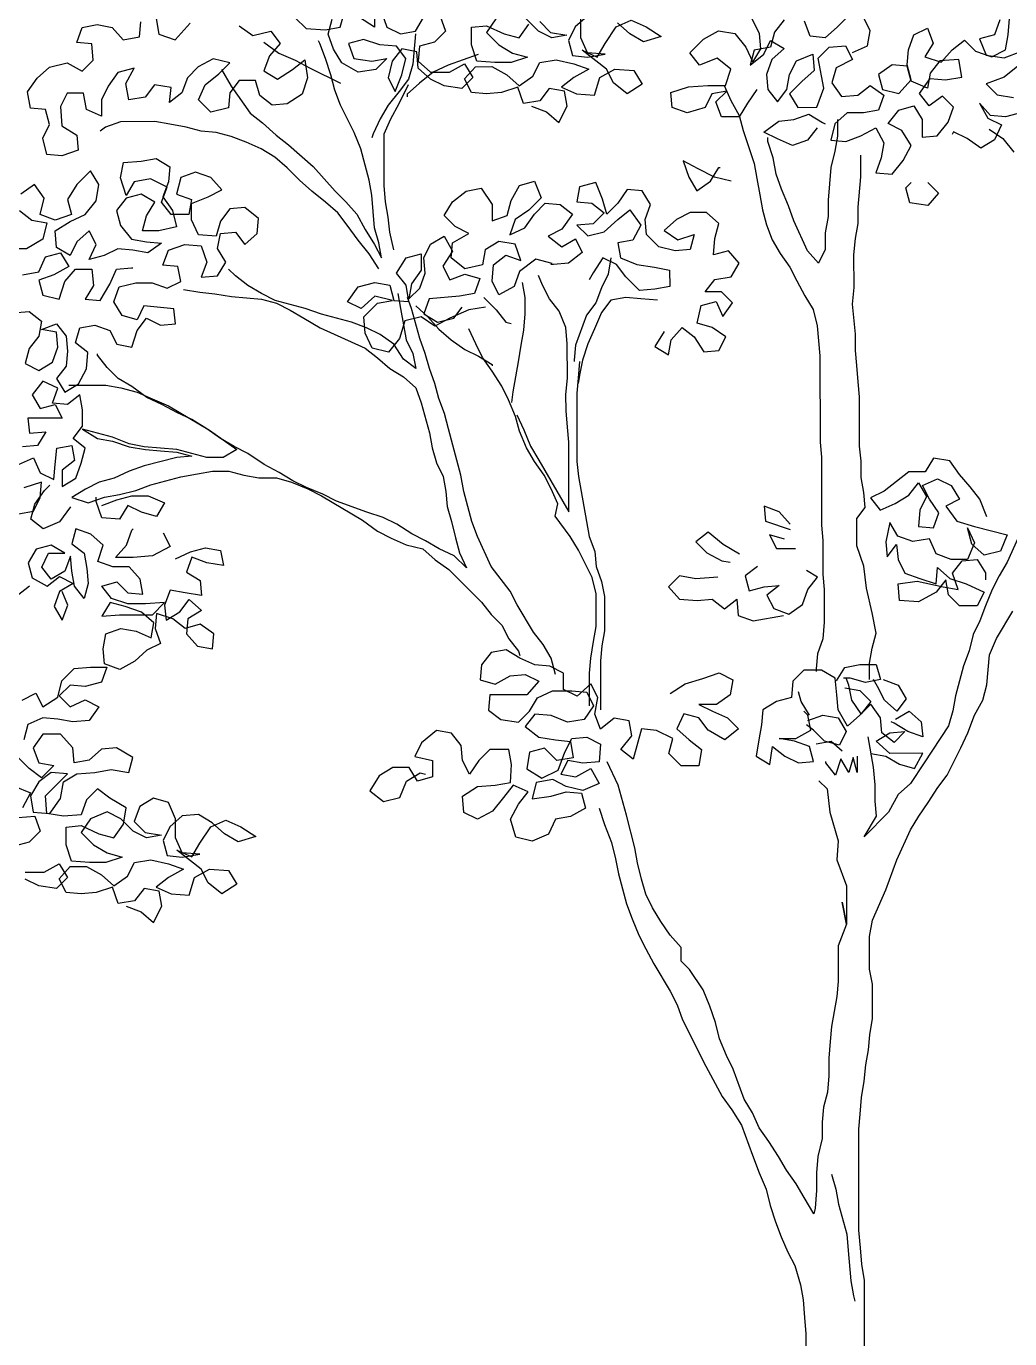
# Model space of a CAD drawing. Header units: millimetres. Extents: x 343.2 to 347.05, y 2584.15 to 2589.28.
# Drawn here: x 344.062 to 345.405, y 2585.96 to 2587.751 of the extents above; entities that cross this region are included whole.
import ezdxf

# ---------------------------------------------------------------- set-up
doc = ezdxf.new("R2010")
doc.units = ezdxf.units.MM
doc.header["$LTSCALE"] = 10
doc.layers.add('Vegetais', color=94, linetype='Continuous')

msp = doc.modelspace()

# ---------------------------------------------------------------- linework, layer by layer
at = {"layer": 'Vegetais'}
for points in [[(344.2395, 2587.7642), (344.2433, 2587.74), (344.2656, 2587.7325), (344.2861, 2587.7549)], [(344.4296, 2587.7625), (344.4445, 2587.7476), (344.4706, 2587.7458), (344.4911, 2587.7495), (344.4967, 2587.77)], [(344.6272, 2587.7646), (344.6347, 2587.7441), (344.6198, 2587.7291), (344.5993, 2587.7235), (344.5974, 2587.703), (344.6142, 2587.6881), (344.6403, 2587.6882), (344.6608, 2587.6994), (344.672, 2587.6807), (344.6571, 2587.6658), (344.6329, 2587.6695), (344.6142, 2587.6788), (344.5974, 2587.6937), (344.5955, 2587.7161), (344.575, 2587.7198), (344.562, 2587.703), (344.5564, 2587.6806), (344.5658, 2587.662), (344.5751, 2587.6844), (344.5806, 2587.7067), (344.5676, 2587.7235), (344.5452, 2587.7253), (344.5228, 2587.7328), (344.5023, 2587.7272), (344.5098, 2587.7067), (344.534, 2587.703), (344.5545, 2587.7067), (344.5396, 2587.6918), (344.5154, 2587.688), (344.493, 2587.7011), (344.4818, 2587.7197), (344.4744, 2587.7402), (344.4799, 2587.7607)], [(344.5377, 2587.7719), (344.5377, 2587.7496), (344.5172, 2587.7626)], [(344.547, 2587.7719), (344.5545, 2587.7496), (344.5732, 2587.7403), (344.5937, 2587.744), (344.6048, 2587.7627)], [(344.7036, 2587.7609), (344.6906, 2587.7423), (344.7074, 2587.7255), (344.726, 2587.7143), (344.7465, 2587.7088), (344.7242, 2587.7013), (344.7018, 2587.7013), (344.6776, 2587.7031), (344.6701, 2587.7255), (344.6701, 2587.7497), (344.6906, 2587.7516), (344.7148, 2587.7404), (344.7353, 2587.7348), (344.7483, 2587.7535)], [(344.7633, 2587.7572), (344.7782, 2587.7423), (344.8005, 2587.7386), (344.78, 2587.7349), (344.7614, 2587.7442), (344.7446, 2587.7609)], [(344.8285, 2587.7647), (344.8117, 2587.7498), (344.8024, 2587.7312), (344.808, 2587.7107), (344.8285, 2587.7088), (344.8528, 2587.7126), (344.8285, 2587.7144), (344.8192, 2587.7349), (344.8192, 2587.761)], [(345.0597, 2587.6643), (345.0467, 2587.6457), (345.0355, 2587.627), (345.0113, 2587.627), (345.0038, 2587.6475), (345.0187, 2587.6624), (344.9982, 2587.6587), (344.9889, 2587.64), (344.9647, 2587.6325), (344.9442, 2587.64), (344.9423, 2587.6605), (344.9665, 2587.668), (344.9926, 2587.6698), (345.0168, 2587.6699), (345.0243, 2587.6922), (345.0056, 2587.7071), (344.9814, 2587.6978), (344.9683, 2587.7146), (344.9869, 2587.7332), (345.0074, 2587.7444), (345.0298, 2587.7407), (345.0447, 2587.7221), (345.0541, 2587.7016), (345.0652, 2587.7202), (345.0634, 2587.7407), (345.0521, 2587.7631)], [(345.0969, 2587.7594), (345.0839, 2587.7426), (345.0783, 2587.7221), (345.0559, 2587.7184), (345.0503, 2587.6979), (345.069, 2587.7128), (345.0783, 2587.7314), (345.0969, 2587.7203), (345.0802, 2587.7053), (345.0727, 2587.6848), (345.0746, 2587.6643), (345.0877, 2587.6476), (345.1007, 2587.6644), (345.1044, 2587.6849), (345.1137, 2587.7035), (345.1361, 2587.7128), (345.138, 2587.6905), (345.1212, 2587.6756), (345.1044, 2587.6588), (345.1156, 2587.6401), (345.1417, 2587.6402), (345.151, 2587.6663), (345.1435, 2587.7073), (345.1584, 2587.7222), (345.1808, 2587.7241), (345.1901, 2587.7054), (345.1678, 2587.6942), (345.1622, 2587.6737), (345.1753, 2587.6551), (345.1976, 2587.657), (345.2144, 2587.67), (345.233, 2587.657), (345.2256, 2587.6365), (345.2051, 2587.6328), (345.1827, 2587.6327), (345.166, 2587.6178), (345.1604, 2587.5954), (345.1809, 2587.5936), (345.2014, 2587.6011), (345.2219, 2587.6123), (345.2331, 2587.5918), (345.2294, 2587.5713), (345.222, 2587.5508), (345.2443, 2587.5489), (345.2592, 2587.5676), (345.2704, 2587.5881), (345.2573, 2587.6086), (345.2387, 2587.6179), (345.2536, 2587.6365), (345.2741, 2587.6421), (345.2853, 2587.6235), (345.2853, 2587.5993), (345.3058, 2587.6012), (345.3207, 2587.6198), (345.3281, 2587.6403), (345.3132, 2587.6552), (345.2946, 2587.6422), (345.2815, 2587.6589), (345.2964, 2587.6794), (345.3169, 2587.6776), (345.3393, 2587.6813), (345.3355, 2587.7056), (345.3094, 2587.7037), (345.2964, 2587.6869), (345.2927, 2587.6664), (345.2703, 2587.6757), (345.2647, 2587.6962), (345.2442, 2587.698), (345.2256, 2587.685), (345.2312, 2587.6645), (345.2535, 2587.6589), (345.2703, 2587.6776), (345.2647, 2587.6981), (345.2665, 2587.7186), (345.274, 2587.7391), (345.2926, 2587.7484), (345.3001, 2587.7279), (345.2889, 2587.7093), (345.3113, 2587.7018), (345.3262, 2587.7186), (345.3429, 2587.7317), (345.3579, 2587.7168), (345.3802, 2587.7093), (345.3989, 2587.7187), (345.4026, 2587.7392), (345.4044, 2587.7615)], [(345.1845, 2587.7651), (345.1696, 2587.7502), (345.1528, 2587.7352), (345.1323, 2587.7371), (345.1248, 2587.7576)], [(345.1901, 2587.7148), (345.2106, 2587.7241), (345.2143, 2587.7446), (345.205, 2587.7632)], [(345.3914, 2587.7597), (345.3839, 2587.7392), (345.3634, 2587.7336), (345.3728, 2587.7112), (345.397, 2587.7075), (345.4212, 2587.7168)], [(344.3532, 2587.7513), (344.3719, 2587.7382), (344.3961, 2587.7439), (344.4091, 2587.7271), (344.3943, 2587.7103), (344.3868, 2587.6898), (344.4055, 2587.6786), (344.426, 2587.6917), (344.4427, 2587.7048), (344.4465, 2587.6805), (344.439, 2587.6582), (344.4185, 2587.6451), (344.398, 2587.6432), (344.3813, 2587.6562), (344.3756, 2587.6767), (344.3533, 2587.6767), (344.3402, 2587.6599), (344.3384, 2587.6394), (344.3142, 2587.6338), (344.2974, 2587.6506), (344.3067, 2587.6711), (344.3253, 2587.686), (344.3402, 2587.7009), (344.3178, 2587.7065), (344.2973, 2587.6953), (344.2824, 2587.6804), (344.275, 2587.6599), (344.2582, 2587.6468), (344.2601, 2587.6673), (344.2377, 2587.671), (344.2247, 2587.6542), (344.2023, 2587.6505), (344.1986, 2587.6728), (344.2097, 2587.6934), (344.1874, 2587.6877), (344.1744, 2587.6691), (344.1651, 2587.6504), (344.1651, 2587.6281), (344.1446, 2587.6374), (344.1408, 2587.6597), (344.1184, 2587.6597), (344.1091, 2587.6411), (344.111, 2587.615), (344.1315, 2587.602), (344.1334, 2587.5815), (344.1111, 2587.574), (344.0906, 2587.5758), (344.085, 2587.5982), (344.0943, 2587.6168), (344.0886, 2587.6373), (344.0681, 2587.6392), (344.0644, 2587.6615), (344.0774, 2587.6802), (344.0942, 2587.6951), (344.1184, 2587.7007), (344.1389, 2587.6896), (344.1538, 2587.7045), (344.1519, 2587.7269), (344.1314, 2587.7287), (344.1389, 2587.7492), (344.1594, 2587.753), (344.1799, 2587.7492), (344.1948, 2587.7325), (344.2172, 2587.7362), (344.219, 2587.7567)], [(344.7522, 2587.6417), (344.7727, 2587.6342), (344.7895, 2587.6193), (344.8006, 2587.6417), (344.7969, 2587.6622), (344.7764, 2587.6659), (344.7634, 2587.6491), (344.741, 2587.6454), (344.7335, 2587.6677), (344.7112, 2587.6603), (344.6907, 2587.6584), (344.6701, 2587.6602), (344.6608, 2587.6789), (344.6757, 2587.6956), (344.6981, 2587.6957), (344.7186, 2587.6845), (344.7354, 2587.6696), (344.754, 2587.6827), (344.7633, 2587.7013), (344.7857, 2587.7051), (344.8099, 2587.6995), (344.8304, 2587.6921), (344.8099, 2587.6809), (344.7932, 2587.6678), (344.8137, 2587.6585), (344.8379, 2587.6567), (344.8453, 2587.6809), (344.8658, 2587.6921), (344.8919, 2587.6903), (344.9031, 2587.6716), (344.8826, 2587.6586), (344.864, 2587.6735), (344.8546, 2587.6921), (344.8211, 2587.7181), (344.8416, 2587.7088), (344.8527, 2587.7275), (344.8676, 2587.7499), (344.8881, 2587.7592), (344.9086, 2587.7499), (344.9292, 2587.7369), (344.9049, 2587.7294), (344.8863, 2587.7406), (344.8695, 2587.7555)], [(344.3868, 2587.7289), (344.4073, 2587.714), (344.4297, 2587.7047), (344.4502, 2587.6936), (344.4912, 2587.6731)], [(344.6794, 2587.7124), (344.6384, 2587.6975), (344.6179, 2587.6881), (344.5993, 2587.6732), (344.5825, 2587.6583), (344.5826, 2587.6546)], [(345.4157, 2587.6963), (345.397, 2587.6814), (345.3728, 2587.6721), (345.3877, 2587.6572), (345.4101, 2587.6535)], [(345.4213, 2587.633), (345.3989, 2587.6273), (345.3784, 2587.6292), (345.3635, 2587.646), (345.3747, 2587.6255), (345.3934, 2587.6162), (345.3841, 2587.5956), (345.3654, 2587.5844), (345.3468, 2587.5975), (345.3281, 2587.6068), (345.3263, 2587.603)], [(345.1418, 2587.6122), (345.1287, 2587.5954), (345.1082, 2587.5879), (345.0877, 2587.5972), (345.0691, 2587.6065), (345.0896, 2587.6215), (345.1101, 2587.6234), (345.1305, 2587.6308), (345.1492, 2587.6197), (345.1529, 2587.6178)], [(344.0442, 2587.3596), (344.0665, 2587.3615), (344.0833, 2587.3484), (344.0796, 2587.3279), (344.0666, 2587.3111), (344.061, 2587.2906), (344.0797, 2587.2813), (344.0983, 2587.2925), (344.1057, 2587.313), (344.1038, 2587.3335), (344.0833, 2587.3372), (344.1038, 2587.3447), (344.1169, 2587.328), (344.1188, 2587.3075), (344.1169, 2587.2869), (344.1039, 2587.2702), (344.1151, 2587.2515), (344.1337, 2587.2627), (344.1449, 2587.2832), (344.1467, 2587.3056), (344.1299, 2587.3186), (344.1355, 2587.3392), (344.156, 2587.3429), (344.1765, 2587.3355), (344.1859, 2587.3168), (344.2064, 2587.3131), (344.2138, 2587.3355), (344.2268, 2587.3523), (344.2455, 2587.343), (344.266, 2587.3449), (344.2641, 2587.3654), (344.2231, 2587.3691), (344.2138, 2587.3504), (344.1933, 2587.356), (344.1821, 2587.3746), (344.1895, 2587.3951), (344.2119, 2587.4007), (344.2342, 2587.4008), (344.2548, 2587.3933), (344.2734, 2587.4027), (344.2696, 2587.4232), (344.2491, 2587.425), (344.2566, 2587.4455), (344.2789, 2587.453), (344.3013, 2587.4511), (344.3088, 2587.4288), (344.3013, 2587.4083), (344.3237, 2587.4102), (344.3349, 2587.4288), (344.3237, 2587.4474), (344.3274, 2587.4679), (344.3479, 2587.4698), (344.3609, 2587.4531), (344.3777, 2587.468), (344.3795, 2587.4885), (344.3609, 2587.5034), (344.3404, 2587.5015), (344.3274, 2587.4847), (344.3218, 2587.4642), (344.2976, 2587.466), (344.2882, 2587.4865), (344.2882, 2587.5089), (344.3106, 2587.5182), (344.3292, 2587.5276), (344.3143, 2587.5443), (344.2937, 2587.5518), (344.2733, 2587.5443), (344.2677, 2587.5219), (344.2882, 2587.5145), (344.2845, 2587.494), (344.2603, 2587.494), (344.2472, 2587.5107), (344.2546, 2587.5312), (344.2322, 2587.5424), (344.2099, 2587.5387), (344.1987, 2587.52), (344.1912, 2587.5442), (344.195, 2587.5647), (344.2192, 2587.5666), (344.2397, 2587.5704), (344.2583, 2587.5592), (344.2565, 2587.5387), (344.249, 2587.5182), (344.2621, 2587.4996), (344.2677, 2587.4772), (344.2435, 2587.4716), (344.2211, 2587.4716), (344.2267, 2587.4921), (344.2379, 2587.5107), (344.2192, 2587.5219), (344.1987, 2587.5163), (344.1857, 2587.4995), (344.1913, 2587.479), (344.2062, 2587.4604), (344.2267, 2587.4567), (344.2472, 2587.4548), (344.2286, 2587.4418), (344.2081, 2587.4455), (344.1876, 2587.4473), (344.169, 2587.438), (344.1485, 2587.4324), (344.1578, 2587.4529), (344.1484, 2587.4715), (344.1317, 2587.4566), (344.1224, 2587.4379), (344.1037, 2587.4491), (344.1018, 2587.4715), (344.1223, 2587.4845), (344.1428, 2587.4939), (344.1577, 2587.5125), (344.1614, 2587.5349), (344.1502, 2587.5535), (344.1316, 2587.5349), (344.1186, 2587.5143), (344.1242, 2587.4938), (344.1018, 2587.4864), (344.0813, 2587.4938), (344.0869, 2587.5162), (344.0738, 2587.5348), (344.0552, 2587.5217)], [(345.0244, 2587.5394), (345.002, 2587.545), (344.9796, 2587.5561), (344.9591, 2587.5673), (344.9666, 2587.5449), (344.9778, 2587.5263), (344.9964, 2587.5394), (345.0076, 2587.558), (345.0095, 2587.558)], [(344.7803, 2587.4273), (344.758, 2587.4329), (344.7356, 2587.4161), (344.7282, 2587.3956), (344.7077, 2587.3844), (344.6983, 2587.403), (344.7002, 2587.4254), (344.7169, 2587.4385), (344.7375, 2587.431), (344.73, 2587.4534), (344.7076, 2587.4571), (344.689, 2587.4459), (344.6853, 2587.4254), (344.661, 2587.4198), (344.6424, 2587.4347), (344.6442, 2587.4552), (344.6666, 2587.4682), (344.6479, 2587.4775), (344.633, 2587.4924), (344.6442, 2587.5111), (344.6628, 2587.526), (344.6833, 2587.5298), (344.6982, 2587.5074), (344.6983, 2587.4851), (344.7188, 2587.4925), (344.7243, 2587.513), (344.7355, 2587.5335), (344.756, 2587.5392), (344.7653, 2587.5168), (344.7486, 2587.5), (344.73, 2587.4869), (344.7225, 2587.4664), (344.743, 2587.4758), (344.756, 2587.4944), (344.7709, 2587.5093), (344.7914, 2587.5075), (344.8082, 2587.4945), (344.7933, 2587.474), (344.7747, 2587.4646), (344.7934, 2587.4497), (344.812, 2587.4609), (344.8213, 2587.4423), (344.8027, 2587.4274), (344.7822, 2587.4255), (344.7785, 2587.4255)], [(344.9333, 2587.3343), (344.9202, 2587.3138), (344.9389, 2587.3026), (344.9426, 2587.3231), (344.9575, 2587.3399), (344.9743, 2587.3269), (344.9873, 2587.3064), (345.0078, 2587.3083), (345.0171, 2587.3269), (344.9985, 2587.3399), (344.978, 2587.3455), (344.9835, 2587.3698), (345.004, 2587.3754), (345.0134, 2587.3549), (345.0264, 2587.3735), (345.0115, 2587.3884), (344.9891, 2587.3884), (345.0021, 2587.4052), (345.0245, 2587.4089), (345.0357, 2587.4276), (345.0208, 2587.4443), (345.0003, 2587.4387), (345.0021, 2587.4611), (345.0077, 2587.4816), (344.9909, 2587.4965), (344.9685, 2587.4965), (344.9499, 2587.4871), (344.9331, 2587.4722), (344.9518, 2587.4592), (344.9741, 2587.4667), (344.9686, 2587.4462), (344.9481, 2587.4443), (344.9257, 2587.4498), (344.9089, 2587.4666), (344.907, 2587.4871), (344.9145, 2587.5076), (344.9033, 2587.5262), (344.8827, 2587.5281), (344.8697, 2587.5094), (344.8548, 2587.4945), (344.8492, 2587.515), (344.8399, 2587.5374), (344.8175, 2587.5318), (344.8138, 2587.5113), (344.8343, 2587.5094), (344.8511, 2587.4964), (344.8362, 2587.4814), (344.8138, 2587.4796), (344.8288, 2587.4647), (344.8511, 2587.4703), (344.8697, 2587.4871), (344.8865, 2587.5001), (344.9014, 2587.4796), (344.8903, 2587.4591), (344.8698, 2587.4554), (344.8735, 2587.4349), (344.8959, 2587.4256), (344.9201, 2587.4219), (344.9406, 2587.4182), (344.9407, 2587.3958), (344.9202, 2587.3921), (344.8997, 2587.3902), (344.881, 2587.4088), (344.8679, 2587.4256), (344.8493, 2587.4349), (344.8363, 2587.4144), (344.8307, 2587.405)], [(345.2928, 2587.5378), (345.3077, 2587.5229), (345.2928, 2587.5061), (345.2686, 2587.5098), (345.263, 2587.5303), (345.2704, 2587.5378)], [(344.0534, 2587.4994), (344.0701, 2587.4863), (344.0906, 2587.4826), (344.0851, 2587.4603), (344.0627, 2587.4472), (344.0404, 2587.4472)], [(344.6891, 2587.3676), (344.6667, 2587.3639), (344.6406, 2587.3527), (344.6201, 2587.3415), (344.6015, 2587.3545), (344.5791, 2587.3489), (344.5717, 2587.3246), (344.5568, 2587.306), (344.5344, 2587.3116), (344.5251, 2587.3321), (344.5232, 2587.3544), (344.5418, 2587.3731), (344.5623, 2587.3768), (344.5381, 2587.3824), (344.5194, 2587.3656), (344.5008, 2587.3749), (344.5157, 2587.3954), (344.5381, 2587.401), (344.5586, 2587.3973), (344.5642, 2587.3768), (344.5847, 2587.375), (344.5809, 2587.3973), (344.5679, 2587.4141), (344.5809, 2587.4346), (344.6014, 2587.4402), (344.6014, 2587.4179), (344.5884, 2587.3992), (344.5847, 2587.3787), (344.5996, 2587.3936), (344.607, 2587.4141), (344.6051, 2587.4346), (344.6144, 2587.4533), (344.6331, 2587.4645), (344.6443, 2587.444), (344.6312, 2587.4235), (344.6406, 2587.4049), (344.6611, 2587.4123), (344.6816, 2587.4068), (344.6741, 2587.3862), (344.6536, 2587.3825), (344.6126, 2587.3787), (344.6052, 2587.3582), (344.6238, 2587.3471), (344.6462, 2587.3527), (344.6574, 2587.3676)], [(344.0572, 2587.4118), (344.0795, 2587.4155), (344.0888, 2587.436), (344.1093, 2587.4416), (344.1205, 2587.423), (344.1, 2587.4118), (344.0795, 2587.4043), (344.0851, 2587.3838), (344.1075, 2587.3783), (344.115, 2587.4025), (344.1298, 2587.4193), (344.1522, 2587.4193), (344.1541, 2587.397), (344.1429, 2587.3783), (344.1634, 2587.3765), (344.1765, 2587.3988), (344.1858, 2587.4193), (344.2063, 2587.4212), (344.2081, 2587.4212)], [(344.5698, 2587.3861), (344.5735, 2587.3656), (344.5772, 2587.3433), (344.581, 2587.3228), (344.5903, 2587.3042), (344.5941, 2587.2837), (344.5773, 2587.2967), (344.5642, 2587.3172), (344.5456, 2587.3302), (344.5269, 2587.3395), (344.5064, 2587.3469), (344.4654, 2587.3581), (344.443, 2587.3655), (344.402, 2587.3767), (344.3834, 2587.386), (344.3647, 2587.3971), (344.3479, 2587.4102), (344.3386, 2587.4195)], [(344.8605, 2587.4349), (344.8568, 2587.4125), (344.8475, 2587.3939), (344.84, 2587.3733), (344.827, 2587.3566), (344.8121, 2587.3155), (344.8103, 2587.295), (344.8103, 2587.2932)], [(344.7393, 2587.4012), (344.7431, 2587.3807), (344.7431, 2587.3583), (344.7413, 2587.336), (344.7376, 2587.3155), (344.7339, 2587.2931), (344.7264, 2587.2521), (344.7246, 2587.2372)], [(344.594, 2587.3694), (344.6108, 2587.3545), (344.6257, 2587.3377), (344.6425, 2587.3228), (344.6611, 2587.3098), (344.6798, 2587.3005), (344.6984, 2587.2893), (344.6984, 2587.2875)], [(344.6872, 2587.3807), (344.704, 2587.3639), (344.717, 2587.3471), (344.7245, 2587.3453)], [(344.9239, 2587.3772), (344.9015, 2587.379), (344.881, 2587.3808), (344.8605, 2587.3771), (344.8475, 2587.3603), (344.8382, 2587.3379), (344.8289, 2587.3174), (344.8215, 2587.295), (344.8177, 2587.2745), (344.8159, 2587.2634)], [(344.0518, 2587.1527), (344.0723, 2587.162), (344.0816, 2587.1415), (344.1003, 2587.1322), (344.1021, 2587.1527), (344.104, 2587.1751), (344.1245, 2587.1789), (344.1282, 2587.1584), (344.1115, 2587.1453), (344.1115, 2587.1229), (344.1301, 2587.1341), (344.1375, 2587.1546), (344.1431, 2587.1751), (344.1263, 2587.1882), (344.1394, 2587.205), (344.1393, 2587.2273), (344.1356, 2587.2478), (344.1188, 2587.2348), (344.0983, 2587.2366), (344.1058, 2587.2571), (344.0853, 2587.2664), (344.0704, 2587.2478), (344.0816, 2587.2291), (344.1021, 2587.2347), (344.1114, 2587.2161), (344.0648, 2587.2161), (344.0667, 2587.1956), (344.089, 2587.1975), (344.0779, 2587.1788), (344.0574, 2587.1769)], [(345.3734, 2587.0812), (345.364, 2587.1054), (345.351, 2587.1222), (345.336, 2587.139), (345.323, 2587.1576), (345.3006, 2587.1613), (345.2894, 2587.1426), (345.2671, 2587.1426), (345.2335, 2587.1165), (345.2149, 2587.1072), (345.228, 2587.0904), (345.2485, 2587.0997), (345.2671, 2587.1109), (345.2801, 2587.1277), (345.2913, 2587.1091), (345.282, 2587.0904), (345.2802, 2587.0681), (345.3007, 2587.0662), (345.3081, 2587.0867), (345.2951, 2587.1054), (345.2857, 2587.124), (345.3062, 2587.1333), (345.3249, 2587.124), (345.3361, 2587.1054), (345.3174, 2587.0961), (345.3324, 2587.0756), (345.3566, 2587.0681), (345.4013, 2587.057), (345.392, 2587.0346), (345.3697, 2587.029), (345.3529, 2587.0439), (345.3473, 2587.0663), (345.3566, 2587.0458), (345.3473, 2587.0234), (345.3249, 2587.0234), (345.3044, 2587.0308), (345.2951, 2587.0513), (345.2727, 2587.0476), (345.2522, 2587.055), (345.241, 2587.0736), (345.2355, 2587.0475), (345.2373, 2587.027), (345.2504, 2587.0438), (345.2523, 2587.0233), (345.2616, 2587.0047), (345.2821, 2586.9973), (345.3045, 2586.9898), (345.3063, 2587.0122), (345.3231, 2586.9973), (345.3455, 2586.9899), (345.3697, 2586.9787), (345.3604, 2586.96), (345.3362, 2586.96), (345.3213, 2586.9749), (345.3175, 2586.9954), (345.3045, 2586.9786), (345.2803, 2586.9656), (345.2542, 2586.9674), (345.2523, 2586.9898), (345.2784, 2586.9935), (345.3138, 2586.9861), (345.3343, 2586.9824), (345.3268, 2587.0047), (345.3399, 2587.0215), (345.3604, 2587.0234), (345.3716, 2587.0048), (345.3716, 2586.9955)], [(344.0519, 2587.0856), (344.0724, 2587.0893), (344.0817, 2587.108), (344.0835, 2587.1285), (344.0593, 2587.121)], [(344.1227, 2587.095), (344.1078, 2587.0745), (344.0854, 2587.0651), (344.0687, 2587.0782), (344.0742, 2587.0987), (344.0873, 2587.1173), (344.0947, 2587.1248)], [(344.1656, 2587.0969), (344.1861, 2587.1044), (344.2066, 2587.11), (344.2289, 2587.11), (344.2513, 2587.1007), (344.2401, 2587.082), (344.2196, 2587.0876), (344.201, 2587.0969), (344.1898, 2587.0783), (344.1656, 2587.0801), (344.1581, 2587.1025), (344.1581, 2587.1081)], [(345.105, 2587.0716), (345.09, 2587.0884), (345.0695, 2587.0958), (345.0714, 2587.0753), (345.105, 2587.0642)], [(344.2663, 2587.0243), (344.2868, 2587.0336), (344.3073, 2587.0392), (344.3278, 2587.0355), (344.3315, 2587.015), (344.3091, 2587.0187), (344.2886, 2587.0262), (344.2812, 2587.0057), (344.2998, 2586.9945), (344.3017, 2586.974), (344.2794, 2586.9777), (344.2589, 2586.9814), (344.2514, 2586.9609), (344.2533, 2586.9404), (344.2719, 2586.9516), (344.285, 2586.9684), (344.3018, 2586.9535), (344.2831, 2586.9423), (344.2813, 2586.9218), (344.2962, 2586.905), (344.3167, 2586.9013), (344.3186, 2586.9218), (344.2999, 2586.9348), (344.2794, 2586.9292), (344.2626, 2586.9423), (344.2402, 2586.9497), (344.2384, 2586.9292), (344.2459, 2586.9087), (344.2272, 2586.8994), (344.2105, 2586.8844), (344.19, 2586.8732), (344.1695, 2586.8807), (344.1676, 2586.9012), (344.1713, 2586.9217), (344.1918, 2586.9292), (344.2123, 2586.9254), (344.2328, 2586.9161), (344.2365, 2586.9367), (344.2197, 2586.9515), (344.1974, 2586.959), (344.1769, 2586.9646), (344.1657, 2586.9459), (344.1899, 2586.9478), (344.2347, 2586.9478), (344.2514, 2586.9646), (344.2253, 2586.9627), (344.2011, 2586.9627), (344.1787, 2586.9701), (344.1657, 2586.9869), (344.1862, 2586.9925), (344.2011, 2586.9776), (344.2216, 2586.9758), (344.2178, 2586.9963), (344.2029, 2587.013), (344.1805, 2587.013), (344.16, 2587.0205), (344.1675, 2587.0428), (344.1507, 2587.0577), (344.1302, 2587.0652), (344.1246, 2587.0447), (344.1414, 2587.0316), (344.1451, 2587.0111), (344.147, 2586.9906), (344.1414, 2586.9701), (344.1284, 2586.9869), (344.1246, 2587.0074), (344.1228, 2587.0279), (344.1153, 2587.0074), (344.0967, 2586.9962), (344.0836, 2587.0129), (344.0929, 2587.0316), (344.1153, 2587.0316), (344.0966, 2587.0428), (344.0761, 2587.0372), (344.065, 2587.0185), (344.0706, 2586.998), (344.0911, 2586.9868), (344.1079, 2586.9999), (344.1265, 2586.9906), (344.1079, 2586.9794), (344.1004, 2586.9589), (344.1116, 2586.9403), (344.1191, 2586.9608), (344.1116, 2586.9794)], [(344.2495, 2587.0597), (344.2588, 2587.041), (344.2346, 2587.028), (344.2085, 2587.0261), (344.1843, 2587.0261), (344.1992, 2587.0429), (344.2066, 2587.0634), (344.2085, 2587.0652)], [(345.036, 2587.0306), (345.0137, 2587.0436), (344.9931, 2587.0604), (344.9764, 2587.0473), (344.9913, 2587.0324), (345.0118, 2587.0212), (345.023, 2587.0194)], [(345.0975, 2587.0511), (345.077, 2587.0567), (345.0864, 2587.0381), (345.1125, 2587.0381)], [(345.0603, 2587.0138), (345.0435, 2587.0008), (345.0491, 2586.9803), (345.0696, 2586.9859), (345.0901, 2586.9878), (345.0734, 2586.9747), (345.0827, 2586.9561), (345.1032, 2586.9486), (345.1218, 2586.9617), (345.1293, 2586.9822), (345.1423, 2586.999), (345.1274, 2587.0083)], [(345.0062, 2586.9989), (344.9764, 2586.997), (344.9541, 2587.0007), (344.9392, 2586.9858), (344.9541, 2586.969), (344.9783, 2586.9672), (344.9988, 2586.969), (345.0156, 2586.956), (345.0324, 2586.9691), (345.0343, 2586.9467), (345.0548, 2586.9393), (345.0958, 2586.9468)], [(344.0669, 2586.9868), (344.0501, 2586.9738)], [(344.9412, 2586.8404), (344.9616, 2586.8534), (344.9859, 2586.8609), (345.0082, 2586.8684), (345.0269, 2586.8591), (345.0232, 2586.8386), (345.0045, 2586.8255), (344.9803, 2586.8255), (344.999, 2586.8162), (345.0195, 2586.8069), (345.0344, 2586.792), (345.0158, 2586.7771), (344.9934, 2586.7901), (344.9803, 2586.8069), (344.9598, 2586.8124), (344.9505, 2586.7919), (344.9673, 2586.777), (344.9841, 2586.764), (344.9804, 2586.7416), (344.9562, 2586.7416), (344.9394, 2586.7584), (344.9449, 2586.7789), (344.9226, 2586.79), (344.9021, 2586.7919), (344.8909, 2586.7509), (344.8741, 2586.7639), (344.889, 2586.7825), (344.8853, 2586.803), (344.8648, 2586.8068), (344.8461, 2586.7918), (344.8387, 2586.8123), (344.8424, 2586.8347), (344.833, 2586.8533), (344.8144, 2586.8365), (344.7958, 2586.8458), (344.7958, 2586.8682), (344.7771, 2586.8775), (344.7566, 2586.8793), (344.7361, 2586.8886), (344.7174, 2586.8998), (344.6969, 2586.8961), (344.6839, 2586.8793), (344.6821, 2586.8588), (344.7026, 2586.8532), (344.7231, 2586.8644), (344.7436, 2586.8663), (344.7622, 2586.857), (344.7455, 2586.8383), (344.6951, 2586.8383), (344.6933, 2586.8178), (344.7101, 2586.8048), (344.7343, 2586.801), (344.7492, 2586.816), (344.7604, 2586.8346), (344.7809, 2586.844), (344.807, 2586.844), (344.8275, 2586.8421), (344.8368, 2586.8235), (344.8238, 2586.8049), (344.8014, 2586.8011), (344.779, 2586.8104), (344.7567, 2586.8122), (344.7436, 2586.7955), (344.7623, 2586.7806), (344.7847, 2586.7769), (344.8052, 2586.775), (344.8089, 2586.7527), (344.7865, 2586.7489), (344.7698, 2586.7657), (344.7493, 2586.7601), (344.7455, 2586.7377), (344.7661, 2586.7247), (344.7884, 2586.7359), (344.7977, 2586.7601), (344.807, 2586.7787), (344.8275, 2586.7806), (344.8462, 2586.7713), (344.8443, 2586.7471), (344.822, 2586.7452), (344.8015, 2586.7489), (344.7922, 2586.7303), (344.8127, 2586.7266), (344.8331, 2586.7378), (344.8444, 2586.7173), (344.822, 2586.7079), (344.7996, 2586.7135), (344.781, 2586.7228), (344.7586, 2586.7191), (344.753, 2586.6967), (344.7791, 2586.7004), (344.7996, 2586.706), (344.8201, 2586.7042), (344.8257, 2586.6837), (344.8053, 2586.6725), (344.7848, 2586.6688), (344.7755, 2586.6482), (344.7531, 2586.6389), (344.7307, 2586.6445), (344.7232, 2586.6687), (344.7344, 2586.6892), (344.7474, 2586.706), (344.7269, 2586.7153), (344.7139, 2586.6985), (344.699, 2586.6799), (344.6785, 2586.6687), (344.6599, 2586.678), (344.658, 2586.7003), (344.6785, 2586.7134), (344.7027, 2586.7153), (344.7232, 2586.719), (344.725, 2586.7433), (344.7213, 2586.7638), (344.6952, 2586.7637), (344.6803, 2586.7488), (344.6673, 2586.7302), (344.6579, 2586.7488), (344.6561, 2586.7693), (344.643, 2586.7861), (344.6225, 2586.7898), (344.602, 2586.773), (344.5927, 2586.7543), (344.6169, 2586.7488), (344.617, 2586.7264), (344.5965, 2586.7208), (344.5853, 2586.7394), (344.5629, 2586.7394), (344.5443, 2586.7282), (344.5312, 2586.7077), (344.5499, 2586.6928), (344.5722, 2586.6984), (344.5815, 2586.7208), (344.6002, 2586.732), (344.6076, 2586.7301)], [(344.0571, 2586.8314), (344.0757, 2586.8407), (344.085, 2586.8221), (344.1055, 2586.8352), (344.1111, 2586.8575), (344.1278, 2586.8743), (344.1502, 2586.8762), (344.1726, 2586.8762), (344.1651, 2586.8557), (344.1428, 2586.8501), (344.1223, 2586.8519), (344.1074, 2586.837), (344.1223, 2586.8221), (344.1428, 2586.8315), (344.1614, 2586.8222), (344.1484, 2586.8035), (344.126, 2586.8016), (344.1055, 2586.8053), (344.085, 2586.8072), (344.0645, 2586.7978), (344.059, 2586.7773)], [(345.2152, 2586.7586), (345.2357, 2586.7549), (345.2544, 2586.7437), (345.2749, 2586.7382), (345.286, 2586.7587), (345.2413, 2586.7586), (345.2227, 2586.7754), (345.2413, 2586.7866), (345.2618, 2586.7885), (345.2469, 2586.7736), (345.2301, 2586.7866), (345.2282, 2586.8071), (345.2152, 2586.8257), (345.2003, 2586.8108), (345.1835, 2586.7959), (345.1704, 2586.8182), (345.1686, 2586.8387), (345.1667, 2586.8611), (345.148, 2586.8723), (345.1238, 2586.8722), (345.1089, 2586.8573), (345.107, 2586.8349), (345.0866, 2586.8293), (345.0679, 2586.8181), (345.0661, 2586.7976), (345.0624, 2586.7771), (345.0587, 2586.7547), (345.0773, 2586.7436), (345.081, 2586.7678), (345.0978, 2586.7548), (345.1164, 2586.7455), (345.137, 2586.7474), (345.1313, 2586.7679), (345.1108, 2586.7753), (345.0903, 2586.779), (345.1127, 2586.779), (345.1332, 2586.7902), (345.1294, 2586.8107), (345.1238, 2586.8163)], [(345.1685, 2586.8574), (345.1797, 2586.876), (345.2002, 2586.8798), (345.2226, 2586.8798), (345.2282, 2586.8593), (345.2077, 2586.8555), (345.1872, 2586.8611), (345.1779, 2586.8611)], [(345.1797, 2586.8481), (345.2002, 2586.8443), (345.2152, 2586.8294), (345.2021, 2586.8127), (345.1891, 2586.8313), (345.1853, 2586.8518), (345.1816, 2586.8611)], [(345.2319, 2586.8593), (345.2524, 2586.8518), (345.2636, 2586.8332), (345.2506, 2586.8164), (345.2338, 2586.8313), (345.2245, 2586.85), (345.2189, 2586.8593)], [(345.1313, 2586.8107), (345.1201, 2586.8294), (345.1164, 2586.8424)], [(345.1294, 2586.8033), (345.1499, 2586.8107), (345.1704, 2586.807), (345.1816, 2586.7884), (345.1723, 2586.7698), (345.1518, 2586.7753), (345.1369, 2586.7902), (345.1276, 2586.7977)], [(345.2487, 2586.8052), (345.2674, 2586.8164), (345.2841, 2586.8015), (345.286, 2586.781), (345.2655, 2586.7885), (345.2469, 2586.7997), (345.2431, 2586.8015)], [(344.199, 2586.5501), (344.2195, 2586.5426), (344.2363, 2586.5277), (344.2474, 2586.5501), (344.2437, 2586.5706), (344.2232, 2586.5743), (344.2101, 2586.5575), (344.1878, 2586.5538), (344.1803, 2586.5761), (344.1579, 2586.5687), (344.1374, 2586.5668), (344.1169, 2586.5686), (344.1076, 2586.5873), (344.1225, 2586.6041), (344.1449, 2586.6041), (344.1654, 2586.5929), (344.1822, 2586.578), (344.2008, 2586.5911), (344.2101, 2586.6097), (344.2325, 2586.6135), (344.2567, 2586.6079), (344.2772, 2586.6005), (344.2567, 2586.5893), (344.2399, 2586.5762), (344.2605, 2586.5669), (344.2847, 2586.5651), (344.2921, 2586.5893), (344.3126, 2586.6005), (344.3387, 2586.5987), (344.3499, 2586.58), (344.3294, 2586.567), (344.3108, 2586.5819), (344.3014, 2586.6005), (344.2679, 2586.6266), (344.2884, 2586.6173), (344.2995, 2586.6359), (344.3144, 2586.6583), (344.3349, 2586.6676), (344.3554, 2586.6583), (344.3759, 2586.6453), (344.3517, 2586.6378), (344.3331, 2586.649), (344.3163, 2586.6639), (344.2976, 2586.675), (344.2753, 2586.6732), (344.2585, 2586.6582), (344.2492, 2586.6396), (344.2548, 2586.6191), (344.2753, 2586.6172), (344.2995, 2586.621), (344.2753, 2586.6228), (344.266, 2586.6433), (344.266, 2586.6694), (344.2566, 2586.6918), (344.2361, 2586.6974), (344.2175, 2586.6862), (344.21, 2586.6656), (344.225, 2586.6507), (344.2473, 2586.647), (344.2268, 2586.6433), (344.2082, 2586.6526), (344.1914, 2586.6694), (344.1727, 2586.6787), (344.1504, 2586.6693), (344.1374, 2586.6507), (344.1542, 2586.6339), (344.1728, 2586.6227), (344.1933, 2586.6172), (344.1709, 2586.6097), (344.1486, 2586.6097), (344.1244, 2586.6115), (344.1169, 2586.6339), (344.1169, 2586.6581), (344.1374, 2586.66), (344.1616, 2586.6488), (344.1821, 2586.6433), (344.1951, 2586.6619), (344.1988, 2586.6843), (344.1765, 2586.6973), (344.1597, 2586.7103), (344.1448, 2586.6954), (344.1373, 2586.6749), (344.1131, 2586.673), (344.0907, 2586.6767), (344.0889, 2586.7009), (344.1186, 2586.7308), (344.0963, 2586.7326), (344.0795, 2586.7196), (344.0684, 2586.7009), (344.0721, 2586.6786), (344.0945, 2586.6767), (344.1094, 2586.6972), (344.1131, 2586.7196), (344.1317, 2586.7308), (344.1559, 2586.7327), (344.1783, 2586.7364), (344.2025, 2586.7327), (344.2081, 2586.7532), (344.1857, 2586.7663), (344.1652, 2586.7644), (344.1485, 2586.7495), (344.128, 2586.7457), (344.1261, 2586.7662), (344.1093, 2586.7848), (344.0851, 2586.7848), (344.072, 2586.7662), (344.0795, 2586.7457), (344.1, 2586.742), (344.0832, 2586.7252), (344.0665, 2586.7382), (344.0515, 2586.7531)], [(345.1407, 2586.7716), (345.1612, 2586.7753), (345.1761, 2586.7623)], [(345.1966, 2586.7549), (345.1966, 2586.7325), (345.191, 2586.753), (345.1854, 2586.7325), (345.1742, 2586.7511), (345.1668, 2586.7288), (345.1537, 2586.7455), (345.1537, 2586.7474)], [(344.046, 2586.714), (344.0683, 2586.7047), (344.0572, 2586.6841)], [(344.0516, 2586.6711), (344.074, 2586.673), (344.0814, 2586.6525), (344.0665, 2586.6376), (344.046, 2586.6319)], [(344.061, 2586.5965), (344.0871, 2586.5966), (344.1076, 2586.6078), (344.1188, 2586.5891), (344.1039, 2586.5742), (344.0796, 2586.5779), (344.061, 2586.5872)]]:
    msp.add_lwpolyline(points, dxfattribs=at)
at = {"layer": 'Vegetais', "color": 34}
for points in [[(344.329, 2587.6916), (344.3421, 2587.6692), (344.3682, 2587.632), (344.385, 2587.619), (344.4037, 2587.6022), (344.4205, 2587.5892), (344.454, 2587.5594), (344.4839, 2587.5259), (344.4988, 2587.511), (344.5137, 2587.4942), (344.5249, 2587.4737), (344.538, 2587.4532), (344.5473, 2587.4346), (344.5436, 2587.4551), (344.538, 2587.4756), (344.5342, 2587.5203), (344.5305, 2587.5408), (344.5249, 2587.5613), (344.5192, 2587.5837), (344.5099, 2587.606), (344.4912, 2587.6433), (344.4838, 2587.6638), (344.4781, 2587.6843), (344.4707, 2587.7066), (344.4632, 2587.7271), (344.4613, 2587.7309)], [(344.5937, 2587.7403), (344.59, 2587.6993), (344.5844, 2587.6788), (344.5714, 2587.662), (344.5565, 2587.6433), (344.5453, 2587.6247), (344.536, 2587.6042), (344.5341, 2587.5986)], [(344.5641, 2587.4458), (344.5585, 2587.47), (344.5566, 2587.4905), (344.5529, 2587.511), (344.551, 2587.5334), (344.5509, 2587.6042), (344.5602, 2587.6247), (344.5714, 2587.6452), (344.5844, 2587.6713)], [(345.015, 2587.6699), (345.0243, 2587.6494), (345.0355, 2587.6289), (345.0411, 2587.6084), (345.0561, 2587.5637), (345.0598, 2587.5432), (345.0636, 2587.5208), (345.0673, 2587.5003), (345.0729, 2587.4798), (345.0804, 2587.4593), (345.0916, 2587.4407), (345.1046, 2587.4221), (345.114, 2587.4034), (345.1252, 2587.3829), (345.1364, 2587.3643), (345.142, 2587.3419), (345.1458, 2587.3009), (345.1459, 2587.1835), (345.1478, 2587.163), (345.1478, 2587.0698), (345.1497, 2587.0493), (345.1498, 2587.0027), (345.1516, 2586.9822), (345.1517, 2586.9375), (345.1498, 2586.9151), (345.1424, 2586.8946), (345.1406, 2586.8741), (345.1406, 2586.8704)], [(344.5436, 2587.4197), (344.5306, 2587.4402), (344.5156, 2587.4588), (344.5007, 2587.4793), (344.4876, 2587.496), (344.4709, 2587.5109), (344.4522, 2587.5258), (344.4354, 2587.5407), (344.4186, 2587.5575), (344.4018, 2587.5724), (344.3832, 2587.5835), (344.3627, 2587.5928), (344.3422, 2587.6003), (344.3217, 2587.6059), (344.3012, 2587.6077), (344.2806, 2587.6133), (344.2583, 2587.617), (344.2378, 2587.6207), (344.1912, 2587.6206), (344.1707, 2587.6132), (344.1632, 2587.6076)], [(345.1697, 2587.6234), (345.1697, 2587.601), (345.166, 2587.5805), (345.1604, 2587.5582), (345.1568, 2587.5134), (345.1568, 2587.4911), (345.1531, 2587.4687), (345.1531, 2587.4463), (345.1438, 2587.4277), (345.1289, 2587.4444), (345.1102, 2587.4854), (345.1027, 2587.5059), (345.0934, 2587.5283), (345.0859, 2587.5488), (345.0821, 2587.5711), (345.0747, 2587.5935), (345.0747, 2587.5991)], [(345.3766, 2587.6106), (345.3952, 2587.5975), (345.4102, 2587.5789)], [(345.2133, 2586.8593), (345.2132, 2586.8816), (345.217, 2586.9021), (345.2225, 2586.9226), (345.2169, 2586.9506), (345.2094, 2586.9841), (345.2057, 2587.014), (345.1963, 2587.0419), (345.1963, 2587.0792), (345.2075, 2587.0941), (345.2056, 2587.1146), (345.2018, 2587.1351), (345.2018, 2587.1575), (345.1999, 2587.178), (345.1999, 2587.2451), (345.198, 2587.2656), (345.1961, 2587.2879), (345.1942, 2587.3084), (345.1942, 2587.3308), (345.1904, 2587.3718), (345.1923, 2587.3942), (345.1922, 2587.4389), (345.1941, 2587.4613), (345.1978, 2587.4818), (345.1978, 2587.5041), (345.2015, 2587.5452), (345.2014, 2587.575)], [(344.7321, 2587.2204), (344.7414, 2587.1999), (344.7507, 2587.1776), (344.7619, 2587.1589), (344.803, 2587.0881), (344.803, 2587.1385), (344.8029, 2587.1832), (344.801, 2587.2037), (344.7992, 2587.2261), (344.7991, 2587.2484), (344.801, 2587.2708), (344.8009, 2587.3174), (344.799, 2587.3398), (344.7897, 2587.3621), (344.7766, 2587.3789), (344.7673, 2587.3975), (344.7617, 2587.4106)], [(344.2771, 2587.3915), (344.2995, 2587.3878), (344.32, 2587.3859), (344.3424, 2587.3822), (344.3834, 2587.3785), (344.4039, 2587.3729), (344.4225, 2587.3636), (344.4412, 2587.3525), (344.4636, 2587.3395), (344.5251, 2587.3116), (344.5419, 2587.2985), (344.5587, 2587.2836), (344.5773, 2587.2725), (344.5941, 2587.2576), (344.6016, 2587.2371), (344.6128, 2587.1961), (344.6165, 2587.1756), (344.6222, 2587.1551), (344.6315, 2587.1364), (344.6352, 2587.1159), (344.6371, 2587.0954), (344.6427, 2587.075), (344.6483, 2587.0526), (344.6539, 2587.0321), (344.6633, 2587.0116), (344.6465, 2587.0284), (344.626, 2587.0377), (344.6073, 2587.0488), (344.5887, 2587.0581), (344.5682, 2587.0712), (344.5495, 2587.0805), (344.5272, 2587.0879), (344.4861, 2587.1028), (344.4675, 2587.1121), (344.4451, 2587.1214), (344.4265, 2587.1307), (344.4078, 2587.1418), (344.3873, 2587.153), (344.3649, 2587.1679), (344.3463, 2587.1772), (344.3276, 2587.1884), (344.309, 2587.2014), (344.2885, 2587.2144), (344.268, 2587.2237), (344.2474, 2587.2349), (344.2269, 2587.2442), (344.2064, 2587.2591), (344.1878, 2587.2702), (344.1728, 2587.2851), (344.1598, 2587.3019), (344.1598, 2587.3038)], [(344.7846, 2586.8663), (344.779, 2586.8887), (344.7678, 2586.9073), (344.7547, 2586.9241), (344.7323, 2586.9613), (344.723, 2586.98), (344.6968, 2587.0135), (344.6782, 2587.0545), (344.6707, 2587.075), (344.6595, 2587.116), (344.6557, 2587.1383), (344.6445, 2587.1793), (344.6389, 2587.2017), (344.6333, 2587.2222), (344.6258, 2587.2427), (344.6202, 2587.2632), (344.6127, 2587.2837), (344.6071, 2587.3042), (344.5996, 2587.3247), (344.5884, 2587.3657), (344.5828, 2587.3806)], [(344.8312, 2586.8235), (344.8312, 2586.8682), (344.833, 2586.8887), (344.8367, 2586.9111), (344.8404, 2586.9316), (344.8404, 2586.9763), (344.8348, 2586.9987), (344.8161, 2587.036), (344.8049, 2587.0546), (344.7844, 2587.0825), (344.7881, 2587.0993), (344.7787, 2587.1198), (344.7694, 2587.1384), (344.7563, 2587.1571), (344.7451, 2587.1757), (344.7358, 2587.1981), (344.7302, 2587.2185), (344.7209, 2587.2409), (344.7115, 2587.2595), (344.6985, 2587.28), (344.6854, 2587.2987), (344.6761, 2587.3173), (344.6667, 2587.3378)], [(344.8177, 2587.2932), (344.8159, 2587.2708), (344.814, 2587.2503), (344.8141, 2587.1571), (344.816, 2587.1366), (344.831, 2587.0546), (344.8385, 2587.0341), (344.8404, 2587.0136), (344.8478, 2586.9931), (344.8516, 2586.9726), (344.8516, 2586.926), (344.8479, 2586.9055), (344.8461, 2586.885), (344.8461, 2586.8179)], [(344.1207, 2587.2609), (344.171, 2587.2609), (344.1915, 2587.2572), (344.2139, 2587.2516), (344.2344, 2587.2423), (344.2568, 2587.233), (344.3127, 2587.1995), (344.35, 2587.1735), (344.3314, 2587.1623), (344.309, 2587.1622), (344.268, 2587.1734), (344.2233, 2587.1771), (344.2028, 2587.1808), (344.1804, 2587.1901), (344.1394, 2587.2012), (344.1599, 2587.1882), (344.1804, 2587.1845), (344.2028, 2587.1771), (344.2251, 2587.1734), (344.2456, 2587.1715), (344.268, 2587.1697), (344.2885, 2587.1641), (344.268, 2587.1622), (344.2233, 2587.151), (344.2028, 2587.1435), (344.1823, 2587.1342), (344.1618, 2587.1286), (344.1432, 2587.1192), (344.1245, 2587.108), (344.1469, 2587.1006), (344.1693, 2587.1081), (344.1898, 2587.1118), (344.2121, 2587.1174), (344.2326, 2587.1249), (344.2736, 2587.1361), (344.296, 2587.1399), (344.3165, 2587.1436), (344.3389, 2587.1436), (344.3594, 2587.1381), (344.3799, 2587.1344), (344.4041, 2587.1344), (344.4246, 2587.1288), (344.447, 2587.1195), (344.4656, 2587.1102), (344.5216, 2587.0767), (344.5421, 2587.0618), (344.5607, 2587.0525), (344.5812, 2587.0432), (344.6036, 2587.0376), (344.6204, 2587.0227), (344.6391, 2587.0097), (344.6838, 2586.965), (344.6969, 2586.9483), (344.7118, 2586.9334), (344.7212, 2586.9147), (344.7342, 2586.898), (344.7361, 2586.8924)], [(345.42, 2587.0608), (345.4014, 2587.0197), (345.3902, 2587.0011), (345.3809, 2586.9824), (345.3716, 2586.9601), (345.3642, 2586.9395), (345.3549, 2586.9209), (345.3493, 2586.8985), (345.3419, 2586.878), (345.3307, 2586.837), (345.327, 2586.8165), (345.3214, 2586.796), (345.2879, 2586.7456), (345.2879, 2586.7456), (345.2693, 2586.7177), (345.2526, 2586.7027), (345.2395, 2586.6785), (345.206, 2586.6449), (345.2228, 2586.6729), (345.2209, 2586.6934), (345.2209, 2586.7158), (345.219, 2586.74), (345.2115, 2586.781)], [(345.2067, 2585.8751), (345.2066, 2586.0392), (345.2028, 2586.0615), (345.2009, 2586.0839), (345.199, 2586.1081), (345.1989, 2586.246), (345.2008, 2586.2665), (345.2026, 2586.2889), (345.2063, 2586.3113), (345.2082, 2586.3336), (345.2119, 2586.3542), (345.2137, 2586.3747), (345.2174, 2586.397), (345.2174, 2586.4436), (345.2136, 2586.4641), (345.2136, 2586.5089), (345.2173, 2586.5312), (345.2359, 2586.5722), (345.2508, 2586.6133), (345.2694, 2586.6543), (345.2805, 2586.6729), (345.2936, 2586.6916), (345.3066, 2586.7121), (345.3196, 2586.7289), (345.3382, 2586.7662), (345.3475, 2586.7867), (345.3568, 2586.8109), (345.368, 2586.8314), (345.3736, 2586.852), (345.3773, 2586.893), (345.3866, 2586.9153), (345.4089, 2586.9526)], [(345.1375, 2586.1304), (345.1244, 2586.1528), (345.1132, 2586.1714), (345.1002, 2586.19), (345.089, 2586.2087), (345.0759, 2586.2292), (345.0629, 2586.2478), (345.0535, 2586.2683), (345.0423, 2586.2869), (345.0274, 2586.3279), (345.018, 2586.3465), (345.0087, 2586.3689), (345.0031, 2586.3912), (344.9956, 2586.4136), (344.9863, 2586.436), (344.9676, 2586.4639), (344.9564, 2586.4751), (344.9564, 2586.4937), (344.9415, 2586.5105), (344.9284, 2586.5291), (344.9172, 2586.5477), (344.9079, 2586.5664), (344.9023, 2586.5869), (344.8966, 2586.6092), (344.8929, 2586.6297), (344.8817, 2586.6744), (344.8704, 2586.7154), (344.8555, 2586.7471)], [(345.1444, 2586.7213), (345.1556, 2586.7101), (345.1594, 2586.6784), (345.1706, 2586.6393), (345.1688, 2586.6132), (345.1818, 2586.5778), (345.1819, 2586.5256), (345.1763, 2586.5554), (345.1819, 2586.5256), (345.1707, 2586.4958), (345.1708, 2586.4473), (345.1689, 2586.4268), (345.1615, 2586.3858), (345.1597, 2586.3653), (345.1578, 2586.3429), (345.1578, 2586.3187), (345.156, 2586.2963), (345.1504, 2586.2758), (345.1486, 2586.2553), (345.1486, 2586.2329), (345.143, 2586.2087), (345.1412, 2586.1863), (345.1412, 2586.1621), (345.1394, 2586.1379), (345.1375, 2586.1304)], [(344.8444, 2586.6837), (344.8519, 2586.6614), (344.8612, 2586.6371), (344.8668, 2586.6148), (344.8706, 2586.5943), (344.8818, 2586.5533), (344.8893, 2586.5328), (344.8986, 2586.5104), (344.9079, 2586.4918), (344.9191, 2586.4713), (344.9415, 2586.4341), (344.9509, 2586.4154), (344.9583, 2586.3949), (344.9901, 2586.3316), (345.0125, 2586.2906), (345.0256, 2586.272), (345.0386, 2586.2515), (345.0536, 2586.2105), (345.0629, 2586.1863), (345.0722, 2586.1639), (345.0779, 2586.1416), (345.0853, 2586.1192), (345.0928, 2586.0987), (345.1021, 2586.0782), (345.1115, 2586.0596), (345.119, 2586.0335), (345.1227, 2586.013), (345.1246, 2585.9888), (345.1265, 2585.9664), (345.1267, 2585.752)], [(345.1617, 2586.1845), (345.1673, 2586.164), (345.1711, 2586.1435), (345.1823, 2586.1025), (345.1842, 2586.0801), (345.1879, 2586.0391), (345.1917, 2586.0186), (345.1935, 2586.0112)]]:
    msp.add_lwpolyline(points, dxfattribs=at)

doc.saveas('drawing.dxf')
